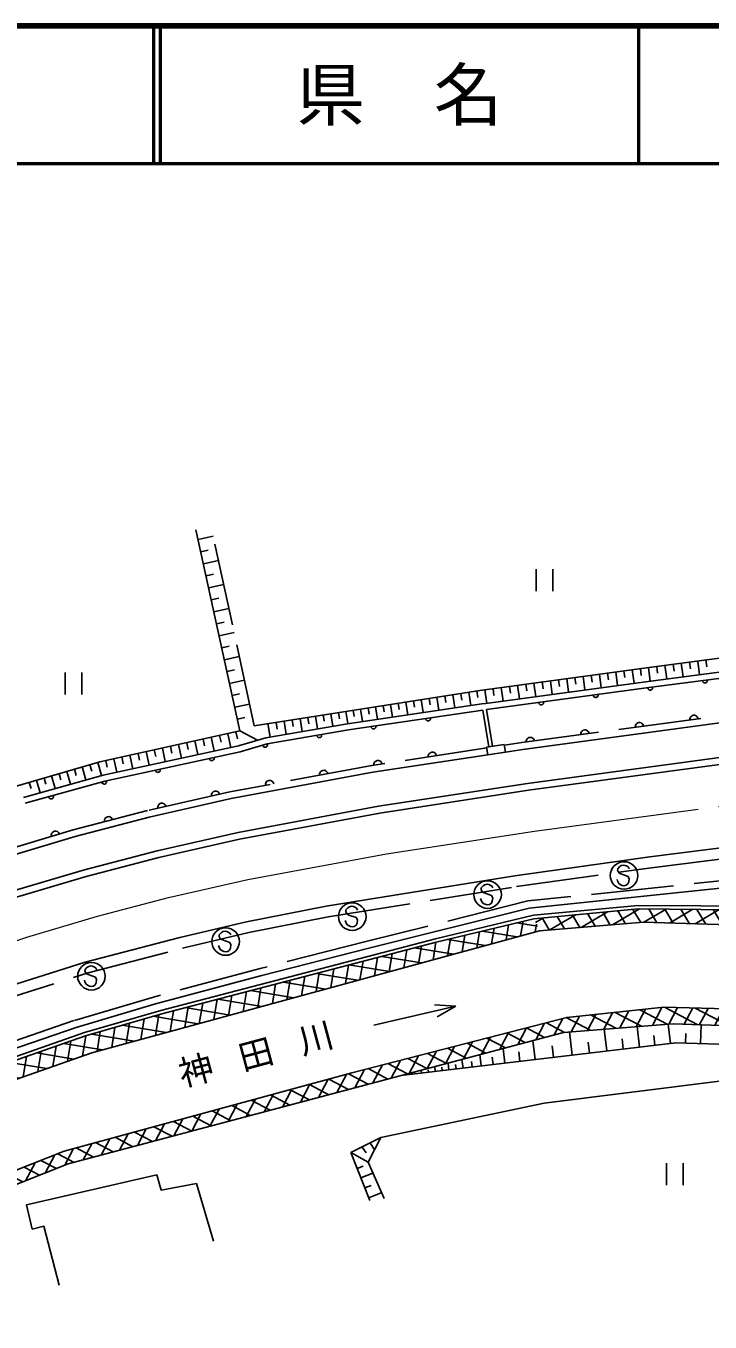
# Model space of a CAD drawing. Units: millimetres at full size, sheet at 1:1000; details may follow other scales. Extents: x 40000 to 680000, y 20000 to 380000.
# Drawn here: x 288486 to 338195, y 285892 to 380000 of the extents above; entities that cross this region are included whole.
import ezdxf
from ezdxf.enums import TextEntityAlignment as Align

# ---------------------------------------------------------------- set-up
doc = ezdxf.new("R2010")
doc.units = ezdxf.units.MM
doc.header["$LTSCALE"] = 1000
doc.linetypes.add('CHAIN', pattern=[18.5, 12, -1.5, 3.5, -1.5])
doc.linetypes.add('DASHED', pattern=[7.5, 6, -1.5])
for name, color, linetype, lineweight in [('M-BGD', 7, 'Continuous', 25), ('M-BMK', 2, 'CHAIN', 13), ('M-STR-STRC', 7, 'Continuous', 25), ('M-TTL', 2, 'Continuous', 140), ('M-TTL-LINE', 7, 'Continuous', 50)]:
    doc.layers.add(name, color=color, linetype=linetype, lineweight=lineweight)
doc.layers.add('M-TTL-TXT', color=7, linetype='Continuous')
doc.styles.add('ＭＳ ゴシック', font='')
doc.styles.get('ＭＳ ゴシック').set_extended_font_data('MS Gothic')

msp = doc.modelspace()

# ---------------------------------------------------------------- hatches: boundary and pattern name
at = {"layer": 'M-BGD'}
h = msp.add_hatch(dxfattribs=at)
h.set_pattern_fill('USER', color=256, style=0, pattern_type=2)
h.set_pattern_definition([(30.6312, (343501, 315100), (-509.51, 860.464), []), (120.6312, (343501, 315100), (-860.464, -509.51), [])])
h.paths.add_polyline_path([(325397, 315180), (332976, 315895), (337521, 315856), (357951, 315541), (392951, 314550), (396381, 314236), (400340, 313557), (399788, 311765), (397245, 312419), (392275, 313145), (333354, 314919), (325800, 314302)])
h = msp.add_hatch(dxfattribs=at)
h.set_pattern_fill('USER', color=256, style=0, pattern_type=2)
h.set_pattern_definition([(350.6312, (249985, 286574), (162.788, 986.661), []), (80.6312, (249985, 286574), (-986.661, 162.788), [])])
h.paths.add_polyline_path([(248901, 285892), (274298, 298068), (280053, 300813), (293272, 305447), (325800, 314302), (325397, 315180), (318299, 313478), (298363, 308280), (292824, 306671), (285718, 304189), (279778, 301749), (248491, 286385)])
h = msp.add_hatch(dxfattribs=at)
h.set_pattern_fill('USER', color=256, style=0, pattern_type=2)
h.set_pattern_definition([(62.1355, (280266, 293503), (-884.0555, 467.382), []), (152.1355, (280266, 293503), (-467.382, -884.0555), [])])
h.paths.add_polyline_path([(277277, 290499), (278085, 292028), (291546, 297373), (327534, 306922), (335508, 307552), (388652, 305729), (393707, 305314), (397570, 304580), (398068, 306192), (394046, 306952), (389064, 307429), (334845, 308749), (327780, 308007), (312167, 303986), (291265, 298299), (277329, 292806), (276312, 290914)])

# ---------------------------------------------------------------- linework, layer by layer
at = {"layer": 'M-BGD', "linetype": 'DASHED'}
for p, q in [((305081, 329188), (301961, 343573)), ((344955, 330721), (324515, 327966)), ((321969, 327578), (313608, 326302)), ((324515, 327966), (323247, 327773)), ((313608, 326302), (303303, 324388)), ((303303, 324388), (297318, 323031)), ((297318, 323031), (291924, 321623)), ((291924, 321623), (286594, 320030)), ((372844, 321448), (324957, 316468)), ((333928, 318880), (342009, 319890)), ((324133, 317507), (333928, 318880)), ((310449, 315306), (324133, 317507)), ((324957, 316468), (313272, 313544)), ((304675, 314173), (310449, 315306)), ((299873, 313040), (304675, 314173)), ((313272, 313544), (305498, 311563)), ((293002, 311244), (299873, 313040)), ((305498, 311563), (297766, 309490)), ((284794, 308653), (293002, 311244)), ((297766, 309490), (291980, 307783)), ((291980, 307783), (286286, 305822))]:
    msp.add_line(p, q, dxfattribs=at)
at = {"layer": 'M-BGD'}
for p, q in [((300844, 343414), (304037, 328808)), ((300999, 342704), (302097, 342944)), ((301191, 341827), (301738, 341947)), ((301382, 340951), (302478, 341190)), ((301573, 340076), (302120, 340196)), ((325566, 340556), (325566, 338956)), ((326766, 338956), (326766, 340556)), ((301764, 339202), (302857, 339441)), ((301955, 338330), (302500, 338449)), ((302146, 337458), (303236, 337697)), ((302336, 336589), (302879, 336708)), ((302526, 335719), (303613, 335957)), ((302715, 334852), (303258, 334970)), ((302905, 333985), (303989, 334222)), ((333564, 333400), (344596, 334840)), ((303094, 333120), (303635, 333238)), ((321477, 331758), (333564, 333400)), ((331940, 333180), (332008, 332684)), ((332535, 333260), (332669, 332270)), ((333129, 333341), (333197, 332846)), ((333696, 332409), (344723, 333848)), ((333724, 333421), (333853, 332430)), ((333754, 331963), (344781, 333402)), ((334319, 333499), (334384, 333003)), ((334914, 333576), (335043, 332585)), ((335509, 333654), (335573, 333158)), ((336104, 333732), (336233, 332740)), ((336699, 333809), (336763, 333314)), ((337294, 333887), (337423, 332895)), ((337889, 333965), (337953, 333469)), ((291339, 333063), (291339, 331463)), ((292539, 331463), (292539, 333063)), ((303283, 332255), (304365, 332491)), ((321894, 330812), (333696, 332409)), ((324806, 332210), (324873, 331714)), ((325400, 332291), (325535, 331300)), ((325995, 332372), (326062, 331876)), ((326589, 332452), (326724, 331461)), ((327184, 332533), (327251, 332038)), ((327778, 332614), (327913, 331623)), ((328373, 332695), (328440, 332199)), ((328968, 332776), (329102, 331785)), ((329562, 332856), (329629, 332361)), ((330157, 332937), (330291, 331946)), ((330751, 333018), (330818, 332523)), ((331346, 333099), (331480, 332108)), ((303472, 331392), (304011, 331510)), ((305081, 329188), (321477, 331758)), ((318346, 331267), (318496, 330310)), ((318920, 331357), (318995, 330878)), ((319494, 331447), (319646, 330479)), ((320075, 331538), (320151, 331054)), ((320656, 331629), (320810, 330649)), ((321244, 331721), (321321, 331231)), ((321833, 331806), (321968, 330815)), ((321954, 330366), (333754, 331963)), ((322428, 331887), (322495, 331391)), ((323022, 331967), (323157, 330977)), ((323617, 332048), (323684, 331553)), ((324211, 332129), (324346, 331138)), ((303661, 330529), (304739, 330765)), ((311849, 329336), (321622, 330768)), ((311920, 328892), (321687, 330323)), ((312807, 330399), (312948, 329497)), ((313348, 330483), (313418, 330033)), ((313889, 330568), (314032, 329656)), ((314436, 330654), (314507, 330198)), ((314983, 330740), (315128, 329817)), ((315537, 330826), (315609, 330365)), ((316091, 330913), (316237, 329979)), ((316651, 331001), (316725, 330534)), ((317212, 331089), (317360, 330144)), ((317779, 331178), (317853, 330705)), ((321622, 330768), (321894, 330812)), ((321687, 330323), (322120, 327658)), ((321954, 330366), (322387, 327701)), ((303849, 329669), (304386, 329786)), ((306659, 329435), (306736, 328944)), ((307248, 329527), (307399, 328564)), ((307826, 329618), (307902, 329136)), ((308404, 329709), (308552, 328764)), ((308971, 329797), (309045, 329325)), ((309538, 329886), (309683, 328960)), ((310093, 329973), (310166, 329510)), ((310649, 330060), (310791, 329153)), ((311194, 330146), (311265, 329692)), ((311738, 330231), (311878, 329340)), ((312273, 330315), (312342, 329870)), ((324586, 327471), (345022, 330225)), ((293859, 326573), (304037, 328808)), ((302554, 328482), (302663, 327986)), ((303150, 328613), (303368, 327618)), ((303747, 328744), (303856, 328247)), ((304037, 328808), (305310, 328134)), ((305906, 328305), (311849, 329336)), ((306007, 327866), (311920, 328892)), ((306069, 329343), (306223, 328360)), ((294106, 325603), (303933, 327740)), ((298399, 327570), (298616, 326584)), ((298991, 327700), (299099, 327207)), ((299583, 327830), (299800, 326841)), ((300176, 327960), (300284, 327466)), ((300769, 328090), (300986, 327099)), ((301363, 328221), (301472, 327725)), ((301958, 328351), (302176, 327358)), ((303933, 327740), (305906, 328305)), ((304042, 327304), (306007, 327866)), ((321960, 327635), (323237, 327832)), ((322046, 327079), (321960, 327635)), ((323237, 327832), (323324, 327277)), ((346641, 327921), (324941, 324997)), ((283905, 323670), (293859, 326573)), ((294215, 325166), (304042, 327304)), ((294282, 326666), (294389, 326178)), ((294867, 326794), (295082, 325815)), ((295455, 326923), (295562, 326434)), ((296042, 327052), (296257, 326071)), ((296631, 327181), (296738, 326691)), ((297219, 327311), (297435, 326327)), ((297809, 327440), (297917, 326949)), ((313691, 325809), (322046, 327079)), ((323324, 327277), (322046, 327079)), ((323324, 327277), (324586, 327471)), ((290898, 325709), (291032, 325251)), ((291449, 325870), (291720, 324939)), ((292008, 326033), (292143, 325567)), ((292566, 326196), (292842, 325251)), ((293133, 326361), (293271, 325889)), ((293700, 326526), (293979, 325568)), ((303404, 323898), (313691, 325809)), ((288308, 323989), (294106, 325603)), ((288435, 323557), (294215, 325166)), ((288727, 325077), (288857, 324631)), ((289262, 325232), (289526, 324328)), ((289805, 325391), (289937, 324938)), ((290348, 325549), (290615, 324631)), ((324941, 324997), (314108, 323344)), ((297436, 322546), (303404, 323898)), ((314108, 323344), (303908, 321449)), ((292059, 321142), (297436, 322546)), ((286744, 319553), (292059, 321142)), ((303908, 321449), (298029, 320116)), ((372868, 320928), (325047, 315955)), ((298029, 320116), (292733, 318734)), ((292733, 318734), (287494, 317168)), ((325047, 315955), (313401, 313040)), ((325356, 315428), (318238, 313720)), ((332965, 316145), (325356, 315428)), ((332976, 315895), (325397, 315180)), ((337523, 316106), (332965, 316145)), ((337521, 315856), (332976, 315895)), ((357951, 315541), (337521, 315856)), ((357956, 315791), (337523, 316106)), ((325397, 315180), (318299, 313478)), ((325800, 314302), (333354, 314919)), ((333354, 314919), (392275, 313145)), ((293272, 305447), (325800, 314302)), ((318238, 313720), (298297, 308521)), ((318299, 313478), (298363, 308280)), ((313401, 313040), (305633, 311061)), ((305633, 311061), (297907, 308990)), ((297907, 308990), (292139, 307288)), ((313771, 307460), (319724, 308836)), ((319724, 308836), (318161, 308937)), ((319724, 308836), (318364, 308060)), ((327780, 308007), (334845, 308749)), ((334845, 308749), (389064, 307429)), ((298297, 308521), (292747, 306909)), ((298363, 308280), (292824, 306671)), ((312167, 303986), (327780, 308007)), ((292747, 306909), (285629, 304423)), ((292139, 307288), (286467, 305334)), ((327534, 306922), (291546, 297373)), ((335508, 307552), (327534, 306922)), ((328173, 305276), (327972, 306956)), ((330700, 305578), (330511, 307157)), ((333075, 305862), (332898, 307346)), ((335307, 306128), (335140, 307523)), ((388652, 305729), (335508, 307552)), ((336401, 306150), (336425, 306836)), ((337498, 306112), (337546, 307482)), ((292824, 306671), (285718, 304189)), ((315722, 303788), (335698, 306175)), ((325484, 304954), (325319, 306334)), ((326829, 305115), (326728, 305955)), ((329437, 305427), (329342, 306216)), ((331887, 305720), (331799, 306462)), ((334191, 305995), (334108, 306692)), ((335698, 306175), (392132, 304183)), ((280053, 300813), (293272, 305447)), ((320247, 304328), (320170, 304968)), ((321569, 304486), (321470, 305313)), ((322423, 304589), (322359, 305122)), ((323277, 304691), (323149, 305758)), ((324381, 304822), (324298, 305512)), ((291265, 298299), (312167, 303986)), ((316741, 303909), (316728, 304017)), ((317238, 303969), (317212, 304183)), ((317734, 304028), (317713, 304205)), ((318231, 304087), (318188, 304442)), ((318727, 304147), (318697, 304394)), ((319223, 304206), (319164, 304701)), ((319735, 304267), (319697, 304587)), ((320908, 304407), (320858, 304821)), ((326149, 301783), (339064, 303405)), ((314277, 299286), (326149, 301783)), ((312101, 298200), (314277, 299286)), ((314277, 299286), (313359, 297507)), ((312907, 298602), (313218, 298192)), ((313507, 298902), (313813, 298387)), ((277329, 292806), (291265, 298299)), ((313480, 294709), (312101, 298200)), ((312101, 298200), (313359, 297507)), ((313359, 297507), (314520, 294857)), ((335033, 297423), (335033, 295823)), ((336233, 295823), (336233, 297423)), ((291546, 297373), (278085, 292028)), ((288519, 294399), (298008, 296590)), ((298008, 296590), (298310, 295479)), ((312556, 297048), (312983, 297217)), ((312826, 296365), (313680, 296703)), ((298310, 295479), (300887, 295961)), ((300887, 295961), (302114, 291778)), ((313113, 295639), (313566, 295818)), ((313400, 294913), (314307, 295272)), ((288950, 292645), (288519, 294399)), ((289788, 292847), (288950, 292645)), ((290903, 288577), (289788, 292847))]:
    msp.add_line(p, q, dxfattribs=at)
for centre, radius, start, end in [((337815, 332469), 177, 179.80615, 15.06245), ((329885, 331416), 177, 180.07839, 15.33469), ((333849, 331952), 177, 179.80615, 15.06245), ((325921, 330879), 177, 180.07839, 15.33469), ((317705, 329716), 177, 180.70636, 15.96266), ((333063, 329118), 300, 7.6742, 187.6742), ((337027, 329652), 300, 7.6742, 187.6742), ((309799, 328500), 177, 182.21743, 17.47373), ((313748, 329136), 177, 180.70636, 15.96266), ((329099, 328584), 300, 7.6742, 187.6742), ((305864, 327801), 177, 188.33655, 23.59285), ((325135, 328050), 300, 7.6742, 187.6742), ((301984, 326832), 177, 184.6419, 19.8982), ((314061, 326371), 300, 8.67631, 188.67631), ((318015, 326974), 300, 8.67631, 188.67631), ((298075, 325982), 177, 184.6419, 19.8982), ((310125, 325655), 300, 10.5201, 190.5201), ((294169, 325129), 177, 187.92992, 23.18622), ((306193, 324925), 300, 10.5201, 190.5201), ((290315, 324056), 177, 187.92992, 23.18622), ((302268, 324154), 300, 12.77279, 192.77279), ((298367, 323269), 300, 12.77279, 192.77279), ((294489, 322293), 300, 14.63284, 194.63284), ((290631, 321237), 300, 16.63844, 196.63844)]:
    msp.add_arc(centre, radius, start, end, dxfattribs=at)
at = {"layer": 'M-BMK'}
for p, q in [((325439, 321532), (347078, 324448)), ((314692, 319892), (325439, 321532)), ((304615, 318021), (314692, 319892)), ((298858, 316716), (304615, 318021)), ((293676, 315363), (298858, 316716)), ((288544, 313829), (293676, 315363)), ((283453, 312148), (288544, 313829))]:
    msp.add_line(p, q, dxfattribs=at)
at = {"layer": 'M-STR-STRC'}
for p, q in [((346704, 327424), (325012, 324502)), ((325012, 324502), (314192, 322850)), ((314192, 322850), (304009, 320960)), ((304009, 320960), (298147, 319631)), ((333823, 319673), (341914, 320684)), ((298147, 319631), (292868, 318252)), ((324014, 318298), (333823, 319673)), ((331745, 319037), (331614, 318944)), ((331911, 319070), (331745, 319037)), ((332026, 319054), (331911, 319070)), ((332171, 318982), (332026, 319054)), ((292868, 318252), (287644, 316691)), ((310309, 316094), (324014, 318298)), ((331485, 318805), (331469, 318692)), ((331469, 318692), (331555, 318509)), ((331614, 318944), (331485, 318805)), ((331555, 318509), (331706, 318436)), ((331706, 318436), (332238, 318248)), ((332281, 318907), (332171, 318982)), ((332238, 318248), (332318, 318075)), ((332315, 318795), (332281, 318907)), ((321570, 317419), (321554, 317305)), ((321554, 317305), (321640, 317123)), ((321699, 317557), (321570, 317419)), ((321830, 317650), (321699, 317557)), ((321996, 317684), (321830, 317650)), ((322112, 317667), (321996, 317684)), ((322256, 317595), (322112, 317667)), ((322366, 317520), (322256, 317595)), ((322400, 317409), (322366, 317520)), ((331471, 317917), (331432, 318027)), ((331556, 317739), (331471, 317917)), ((331659, 317666), (331556, 317739)), ((331805, 317591), (331659, 317666)), ((331925, 317574), (331805, 317591)), ((332093, 317603), (331925, 317574)), ((332218, 317699), (332093, 317603)), ((332288, 317848), (332218, 317699)), ((332318, 318075), (332288, 317848)), ((321557, 316530), (321517, 316640)), ((321641, 316353), (321557, 316530)), ((321640, 317123), (321791, 317049)), ((321744, 316279), (321641, 316353)), ((321890, 316204), (321744, 316279)), ((321791, 317049), (322323, 316861)), ((322010, 316187), (321890, 316204)), ((322178, 316216), (322010, 316187)), ((322303, 316312), (322178, 316216)), ((322374, 316461), (322303, 316312)), ((322323, 316861), (322403, 316688)), ((322403, 316688), (322374, 316461)), ((304506, 314955), (310309, 316094)), ((311739, 315818), (311723, 315704)), ((311723, 315704), (311809, 315522)), ((311868, 315957), (311739, 315818)), ((311809, 315522), (311960, 315448)), ((311999, 316049), (311868, 315957)), ((311960, 315448), (312492, 315260)), ((312165, 316083), (311999, 316049)), ((312281, 316067), (312165, 316083)), ((312425, 315994), (312281, 316067)), ((312535, 315920), (312425, 315994)), ((312569, 315808), (312535, 315920)), ((299680, 313816), (304506, 314955)), ((311726, 314929), (311687, 315039)), ((311810, 314752), (311726, 314929)), ((311913, 314678), (311810, 314752)), ((312059, 314603), (311913, 314678)), ((312180, 314586), (312059, 314603)), ((312347, 314615), (312180, 314586)), ((312472, 314711), (312347, 314615)), ((312543, 314860), (312472, 314711)), ((312492, 315260), (312573, 315088)), ((312573, 315088), (312543, 314860)), ((292781, 312013), (299680, 313816)), ((302539, 314009), (302523, 313895)), ((302523, 313895), (302609, 313713)), ((302668, 314147), (302539, 314009)), ((302609, 313713), (302760, 313639)), ((302799, 314240), (302668, 314147)), ((302760, 313639), (303292, 313451)), ((302965, 314274), (302799, 314240)), ((303081, 314258), (302965, 314274)), ((303225, 314185), (303081, 314258)), ((303335, 314110), (303225, 314185)), ((303292, 313451), (303372, 313278)), ((303369, 313999), (303335, 314110)), ((302526, 313120), (302487, 313230)), ((302610, 312943), (302526, 313120)), ((302713, 312869), (302610, 312943)), ((302859, 312794), (302713, 312869)), ((302979, 312777), (302859, 312794)), ((303147, 312806), (302979, 312777)), ((303272, 312902), (303147, 312806)), ((303343, 313051), (303272, 312902)), ((303372, 313278), (303343, 313051)), ((284531, 309409), (292781, 312013)), ((292918, 311626), (292790, 311488)), ((293049, 311719), (292918, 311626)), ((293215, 311752), (293049, 311719)), ((293331, 311736), (293215, 311752)), ((293475, 311664), (293331, 311736)), ((293585, 311589), (293475, 311664)), ((293620, 311478), (293585, 311589)), ((292776, 310599), (292737, 310709)), ((292790, 311488), (292774, 311374)), ((292774, 311374), (292859, 311192)), ((292860, 310421), (292776, 310599)), ((292859, 311192), (293010, 311118)), ((293010, 311118), (293543, 310930)), ((293543, 310930), (293623, 310757)), ((293623, 310757), (293593, 310530)), ((292963, 310348), (292860, 310421)), ((293110, 310273), (292963, 310348)), ((293230, 310256), (293110, 310273)), ((293397, 310285), (293230, 310256)), ((293522, 310381), (293397, 310285)), ((293593, 310530), (293522, 310381))]:
    msp.add_line(p, q, dxfattribs=at)
for centre in [(331943, 318319), (322028, 316932), (312197, 315331), (302997, 313522), (293247, 311001)]:
    msp.add_circle(centre, 1000, dxfattribs=at)
at = {"layer": 'M-TTL'}
msp.add_line((680000, 380000), (40000, 380000), dxfattribs=at)
at = {"layer": 'M-TTL-LINE'}
for p, q in [((297750, 380000), (297750, 370000)), ((298250, 380000), (298250, 370000)), ((333000, 380000), (333000, 370000)), ((40000, 370000), (680000, 370000))]:
    msp.add_line(p, q, dxfattribs=at)

# ---------------------------------------------------------------- texts
at = {"layer": 'M-BGD', "insert": (306190, 305506), "char_height": 1833, "attachment_point": 5, "rotation": 15.05, "style": 'ＭＳ ゴシック'}
msp.add_mtext('\\T1.8;神田川', dxfattribs=at)
at = {"layer": 'M-TTL-TXT', "style": 'ＭＳ ゴシック'}
msp.add_text('県\u3000名', height=3666, dxfattribs=at).set_placement((315625, 375000), align=Align.MIDDLE_CENTER)

doc.saveas('drawing.dxf')
